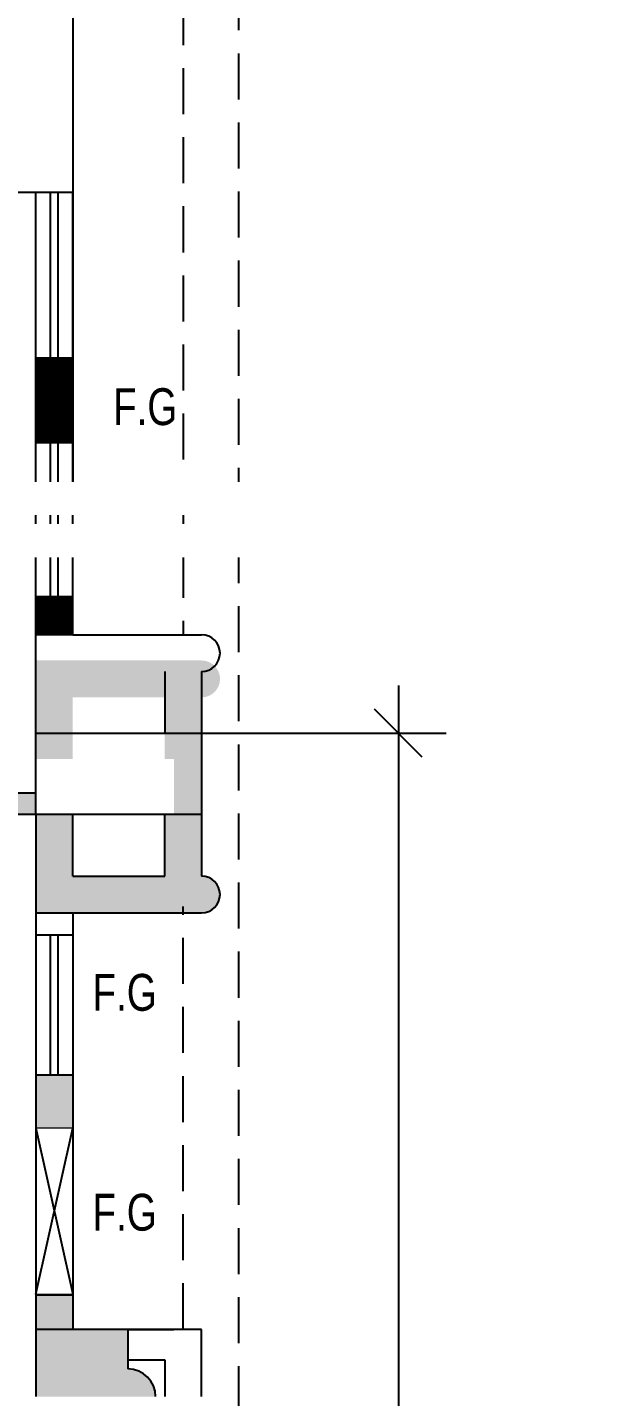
# Model space of a CAD drawing. Extents: x 11369658 to 11598203, y -3946797 to -3787209.
# Drawn here: x 11425116 to 11428279, y -3874306 to -3866875 of the extents above; entities that cross this region are included whole.
import ezdxf

# ---------------------------------------------------------------- set-up
doc = ezdxf.new("R2010")
doc.units = 0
doc.header["$MEASUREMENT"] = 0
doc.linetypes.add('CENTER', pattern=[0])
doc.linetypes.add('DASHED', pattern=[0.75, 0.5, -0.25])
doc.layers.get('0').update_dxf_attribs({"linetype": 'CONTINUOUS'})
for name, color, linetype in [('BLOCK', 251, 'CONTINUOUS'), ('ELE-LIGHTING TEXT', 7, 'CONTINUOUS'), ('HATCH', 251, 'CONTINUOUS'), ('HS', 251, 'CONTINUOUS'), ('SECTION', 251, 'CONTINUOUS')]:
    doc.layers.add(name, color=color, linetype=linetype)
doc.styles.add('ARIAL', font='arial.ttf', dxfattribs={"width": 0.75})
doc.styles.get("Standard").update_dxf_attribs({"font": 'arial.ttf'})

msp = doc.modelspace()

# ---------------------------------------------------------------- hatches: boundary and pattern name
at = {"ltscale": 500}
for points in [[(11425162.5, -3870311.4), (11425362.5, -3870311.4), (11426062.5, -3870311.4, 0.000003), (11426062.5, -3870311.4, -0.884442), (11426086.7, -3870508.4, -0.061321), (11426062.5, -3870511.4), (11426062.5, -3871481.4, -1), (11426062.5, -3871681.4), (11425362.5, -3871681.4), (11425162.5, -3871681.4), (11425162.5, -3871146.4), (11425362.5, -3871146.4), (11425362.5, -3871481.4), (11425862.5, -3871481.4), (11425862.5, -3871146.4), (11425912.5, -3871146.4), (11425912.5, -3870846.4), (11425862.5, -3870846.4), (11425862.5, -3870511.4), (11425362.5, -3870511.4), (11425362.5, -3870846.4), (11425162.5, -3870846.4)], [(11425162.5, -3873755.4), (11425242.5, -3873755.4), (11425282.5, -3873755.4), (11425362.5, -3873755.4), (11425362.5, -3873941.4), (11425162.5, -3873941.4)], [(11425662.5, -3874156.4), (11425662.5, -3873941.4), (11425362.5, -3873941.4), (11425162.5, -3873941.4), (11425162.5, -3874306.4), (11425812.5, -3874306.4, 0.414214)]]:
    msp.add_hatch(color=8, dxfattribs=at).paths.add_polyline_path(points)
h = msp.add_hatch(color=8, dxfattribs=at)
h.paths.add_polyline_path([(11425242.5, -3872850.3), (11425282.5, -3872850.3), (11425362.5, -3872850.3), (11425362.5, -3872562), (11425282.5, -3872562), (11425242.5, -3872562), (11425162.5, -3872562), (11425162.5, -3872850.3)])
h.paths.add_polyline_path([(11425162.5, -3871662), (11425162.5, -3871541.4), (11425362.5, -3871541.4), (11425362.5, -3871662), (11425282.5, -3871662), (11425242.5, -3871662)])
at = {"layer": 'HATCH', "ltscale": 500}
h = msp.add_hatch(color=8, dxfattribs=at)
h.dxf.hatch_style = 1
h.paths.add_polyline_path([(11420927, -3871031.4), (11420927, -3871146.4), (11425162.5, -3871146.4), (11425162.5, -3871031.4)])
h.paths.add_polyline_path([(11420927, -3871146.4), (11420927, -3871031.4), (11420032.5, -3871031.4), (11420032.5, -3871146.4)])
at = {"layer": 'HS', "lineweight": -3, "ltscale": 500}
h = msp.add_hatch(dxfattribs=at)
h.set_pattern_fill('ANSI31', color=8)
h.set_pattern_definition([(45, (-209420.7754, -106062.51439), (-0.0883883476483, 0.0883883476483), [])])
h.paths.add_polyline_path([(11425242.5, -3869130.8), (11425282.5, -3869130.8), (11425362.5, -3869130.8), (11425362.5, -3868671.3), (11425162.5, -3868671.3), (11425162.5, -3869130.8)])
h = msp.add_hatch(dxfattribs=at)
h.set_pattern_fill('ANSI31', color=8)
h.set_pattern_definition([(45, (532767.2246, -300030.40968), (-0.0883883476483, 0.0883883476483), [])])
h.paths.add_polyline_path([(11425162.5, -3870171.4), (11425362.5, -3870171.4), (11425362.5, -3869965.8), (11425162.5, -3869965.8)])

# ---------------------------------------------------------------- linework, layer by layer
at = {"color": 8, "linetype": 'DASHED', "lineweight": 25, "ltscale": 500}
for p, q in [((11426262.5, -3860641.4), (11426262.5, -3910676.3)), ((11425962.5, -3864471.4), (11425962.5, -3870171.4)), ((11425962.5, -3873941.4), (11425962.5, -3871646.4)), ((11425662.5, -3873941.4), (11425962.5, -3873941.4))]:
    msp.add_line(p, q, dxfattribs=at)
at = {"color": 8, "lineweight": 25, "ltscale": 500}
for p, q in [((11425362.5, -3866793.1), (11425362.5, -3867771.4)), ((11425362.5, -3867771.4), (11425062.5, -3867771.4)), ((11425362.5, -3867771.3), (11425162.5, -3867771.3)), ((11425362.5, -3867771.4), (11425362.5, -3869515.9)), ((11425362.5, -3868671.3), (11425162.5, -3868671.3)), ((11425362.5, -3869130.8), (11425162.5, -3869130.8)), ((11425362.5, -3869965.8), (11425162.5, -3869965.8)), ((11425162.5, -3871146.4), (11425162.5, -3870706.4)), ((11425162.5, -3870706.4), (11426062.5, -3870706.4)), ((11426062.5, -3870706.4), (11426062.5, -3871146.4)), ((11426062.5, -3871146.4), (11425162.5, -3871146.4)), ((11425362.5, -3871681.4), (11425362.5, -3872741.4)), ((11425362.5, -3871802), (11425162.5, -3871802)), ((11425362.5, -3872562), (11425162.5, -3872562)), ((11425362.5, -3873755.4), (11425162.5, -3873755.4))]:
    msp.add_line(p, q, dxfattribs=at)
at = {"color": 8, "lineweight": 25}
for p, q in [((11425362.5, -3867771.3), (11425162.5, -3867771.3)), ((11425162.5, -3869183.3), (11425162.5, -3867771.3)), ((11425242.5, -3867771.4), (11425242.5, -3867771.3)), ((11425242.5, -3867888.8), (11425242.5, -3867771.3)), ((11425282.5, -3867771.4), (11425282.5, -3867771.3)), ((11425282.5, -3867888.8), (11425282.5, -3867771.3)), ((11425362.5, -3869183.3), (11425362.5, -3867771.3)), ((11425162.5, -3868553.8), (11425162.5, -3867888.8)), ((11425242.5, -3868671.3), (11425242.5, -3867888.8)), ((11425282.5, -3868671.3), (11425282.5, -3867888.8)), ((11425362.5, -3868553.8), (11425362.5, -3867888.8)), ((11425242.5, -3869183.3), (11425242.5, -3869130.8)), ((11425282.5, -3869183.3), (11425282.5, -3869130.8)), ((11425162.5, -3869848.4), (11425162.5, -3869183.3)), ((11425242.5, -3869965.8), (11425242.5, -3869183.3)), ((11425282.5, -3869965.8), (11425282.5, -3869183.3)), ((11425362.5, -3869848.4), (11425362.5, -3869183.3)), ((11425162.5, -3870171.4), (11425162.5, -3869848.4)), ((11425362.5, -3870171.4), (11425362.5, -3869848.4)), ((11425162.5, -3870706.4), (11425162.5, -3870171.4)), ((11425362.5, -3870171.4), (11425162.5, -3870171.4)), ((11425362.5, -3870171.4), (11426062.5, -3870171.4)), ((11425862.5, -3870371.4), (11425862.5, -3870706.4)), ((11426062.5, -3870371.4), (11426062.5, -3870706.4)), ((11427131.3, -3870446.4), (11427131.3, -3879918.1)), ((11425862.5, -3870706.4), (11427391.3, -3870706.4)), ((11425162.5, -3871146.4), (11425162.5, -3874306.4)), ((11425362.5, -3871481.4), (11425362.5, -3871146.4)), ((11425862.5, -3871481.4), (11425862.5, -3871146.4)), ((11426062.5, -3871146.4), (11426062.5, -3871481.4)), ((11425362.5, -3871481.4), (11425862.5, -3871481.4)), ((11425162.5, -3871681.4), (11426062.5, -3871681.4)), ((11425362.5, -3871681.4), (11425362.5, -3873941.4)), ((11425242.5, -3872562), (11425242.5, -3871802)), ((11425282.5, -3872562), (11425282.5, -3871802)), ((11425362.5, -3873941.4), (11425162.5, -3873941.4)), ((11425662.5, -3873941.4), (11425162.5, -3873941.4)), ((11425662.5, -3873941.4), (11425662.5, -3874156.4)), ((11426062.5, -3873941.4), (11425662.5, -3873941.4)), ((11426062.5, -3874306.4), (11426062.5, -3873941.4)), ((11425662.5, -3874106.4), (11425862.5, -3874106.4)), ((11425862.5, -3874106.4), (11425862.5, -3874306.4))]:
    msp.add_line(p, q, dxfattribs=at)
at = {"color": 8, "linetype": 'ByBlock', "lineweight": 25}
msp.add_line((11427261.3, -3870836.4), (11427001.3, -3870576.4), dxfattribs=at)
at = {"color": 8, "lineweight": -3}
for centre, radius, start in [((11426062.5, -3870271.4), 100, 270), ((11426062.5, -3871581.4), 100, 270), ((11425662.5, -3874306.4), 150, 0)]:
    msp.add_arc(centre, radius, start, 90, dxfattribs=at)
at = {"layer": 'BLOCK', "color": 8, "lineweight": 0, "ltscale": 500}
msp.add_lwpolyline([(11425162.5, -3872850.3), (11425162.5, -3873750.3), (11425362.5, -3873750.3), (11425362.5, -3872850.3)], close=True, dxfattribs=at)
at = {"layer": 'HATCH', "color": 8, "ltscale": 500}
for p, q in [((11425162.5, -3871031.4), (11419919.9, -3871031.4)), ((11425162.5, -3871146.4), (11419919.9, -3871146.4))]:
    msp.add_line(p, q, dxfattribs=at)
at = {"layer": 'SECTION', "color": 8, "ltscale": 500}
for points in [[(11425162.5, -3873750.3), (11425362.5, -3872850.3)], [(11425162.5, -3872850.3), (11425362.5, -3873750.3)]]:
    msp.add_lwpolyline(points, dxfattribs=at)

# ---------------------------------------------------------------- texts
at = {"color": 8, "lineweight": 20, "style": 'ARIAL', "width": 0.75}
for p in [(11425581.6, -3869033.7), (11425469.7, -3872212.3), (11425469.7, -3873405.7)]:
    msp.add_text('F.G', height=200, dxfattribs=at).set_placement(p)

# ---------------------------------------------------------------- next in the draw order: texts
at = {"layer": 'ELE-LIGHTING TEXT', "color": 0, "linetype": 'CENTER', "ltscale": 500, "char_height": 90, "width": 7037.843, "attachment_point": 1, "bg_fill": 2}
for s, insert in [('{\\Fromans.shx|c228;SB-62\\P}', (11421195.8, -3869387.5)), ('{\\Fromans.shx|c228;ESB-35\\P}', (11421152.4, -3869616.2))]:
    msp.add_mtext(s, dxfattribs=dict(at, insert=insert))

doc.saveas('drawing.dxf')
